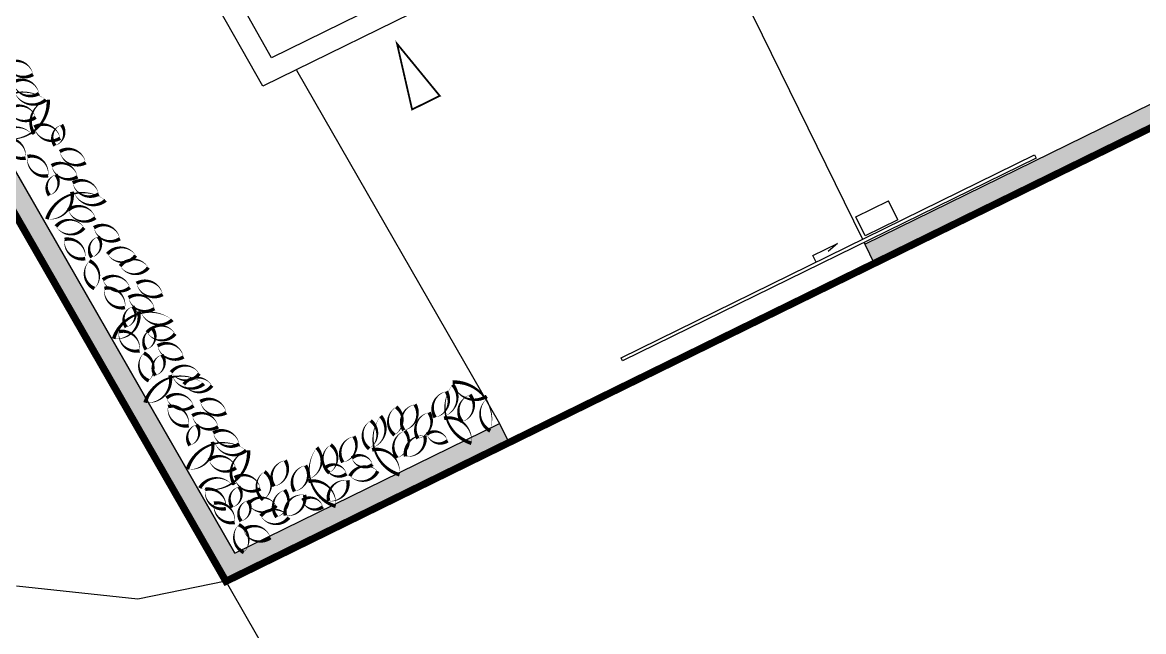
# Model space of a CAD drawing. Header units: millimetres. Extents: x 1754 to 2064, y 960 to 1845.
# Drawn here: x 1905.37 to 1920.86, y 1063.33 to 1071.74 of the extents above; entities that cross this region are included whole.
import ezdxf

# ---------------------------------------------------------------- set-up
doc = ezdxf.new("R2010")
doc.units = ezdxf.units.MM
for name, color, linetype in [('A_katastralni mapa', 7, 'Continuous'), ('dveře', 3, 'Continuous'), ('pohled', 4, 'Continuous'), ('srafa fasada', 253, 'Continuous'), ('SRAFY', 3, 'Continuous'), ('SRAFY-TERÉN', 252, 'Continuous'), ('zariz.predmety', 203, 'Continuous'), ('ZDIVO', 1, 'Continuous')]:
    doc.layers.add(name, color=color, linetype=linetype)
doc.layers.add('FLOATING-WINDOWS', color=2, linetype='Continuous', plot=False)
picture_1 = doc.add_image_def('image1.jpg', size_in_pixel=(880, 658))

msp = doc.modelspace()

# ---------------------------------------------------------------- hatches: boundary and pattern name
at = {"layer": 'srafa fasada', "linetype": 'Continuous', "lineweight": 0}
h = msp.add_hatch(color=253, dxfattribs=at)
h.dxf.hatch_style = 1
h.paths.add_polyline_path([(1911.962, 1066.207), (1912.092, 1065.942), (1908.184, 1064.026), (1902.718, 1073.539), (1897.252, 1083.051), (1887.555, 1092.599), (1887.766, 1092.812), (1897.491, 1083.236), (1902.909, 1073.808), (1908.307, 1064.415)])
h = msp.add_hatch(color=253, dxfattribs=at)
h.dxf.hatch_style = 1
h.paths.add_polyline_path([(1922.891, 1071.564), (1917.009, 1068.681), (1917.139, 1068.416), (1923.021, 1071.299)])
h.paths.add_polyline_path([(1925.091, 1072.643), (1923.968, 1072.093), (1924.098, 1071.828), (1925.221, 1072.378)])

# ---------------------------------------------------------------- linework, layer by layer
at = {"layer": 'A_katastralni mapa'}
for p, q in [((1908.184, 1064.026), (2007.657, 1112.79)), ((1897.252, 1083.051), (1927.22, 1030.9)), ((1908.184, 1064.026), (1906.965, 1063.78)), ((1906.965, 1063.78), (1905.292, 1063.96))]:
    msp.add_line(p, q, dxfattribs=at)
at = {"layer": 'dveře'}
for p, q in [((1908.812, 1071.255), (1905.454, 1077.232)), ((1919.971, 1076.726), (1908.812, 1071.255))]:
    msp.add_line(p, q, dxfattribs=at)
at = {"layer": 'FLOATING-WINDOWS'}
msp.add_lwpolyline([(1911.962, 1066.207), (1912.092, 1065.942), (1908.184, 1064.026), (1902.718, 1073.539), (1897.252, 1083.051), (1887.555, 1092.599), (1887.766, 1092.812), (1897.491, 1083.236), (1902.909, 1073.808), (1908.307, 1064.415)], close=True, dxfattribs=at)
at = {"layer": 'pohled', "const_width": 0.1}
msp.add_lwpolyline([(1906.264, 1111.047), (1898.803, 1108.181), (1877.62, 1098.406), (1881.665, 1096.061), (1886.929, 1093.215), (1897.252, 1083.051), (1908.184, 1064.026), (1925.221, 1072.378)], close=True, dxfattribs=at)
at = {"layer": 'SRAFY'}
for p, q in [((1908.307, 1064.415), (1897.491, 1083.236)), ((1908.184, 1064.026), (1897.252, 1083.051)), ((1917.009, 1068.681), (1922.891, 1071.564)), ((1917.009, 1068.681), (1917.139, 1068.416)), ((1908.307, 1064.415), (1911.962, 1066.207)), ((1911.962, 1066.207), (1912.092, 1065.942)), ((1908.184, 1064.026), (1912.092, 1065.942))]:
    msp.add_line(p, q, dxfattribs=at)
at = {"layer": 'SRAFY-TERÉN'}
for p, q in [((1914.536, 1073.727), (1916.976, 1068.749)), ((1909.158, 1071.086), (1911.962, 1066.207)), ((1916.885, 1069.06), (1917.333, 1069.28)), ((1917.463, 1069.015), (1917.333, 1069.28)), ((1917.014, 1068.795), (1916.885, 1069.06)), ((1917.463, 1069.015), (1917.014, 1068.795)), ((1916.29, 1068.526), (1916.629, 1068.692)), ((1916.629, 1068.692), (1916.502, 1068.58)), ((1916.998, 1068.704), (1917.009, 1068.681)), ((1916.335, 1068.435), (1916.29, 1068.526))]:
    msp.add_line(p, q, dxfattribs=at)
msp.add_lwpolyline([(1913.641, 1067.114), (1919.354, 1069.914), (1919.376, 1069.869), (1913.663, 1067.069)], close=True, dxfattribs=at)
at = {"layer": 'zariz.predmety', "color": 253, "linetype": 'Continuous', "ltscale": 0.001}
for points in [[(1905.519, 1071.024, 0, 0, 0.520567), (1905.519, 1071.024, 0, 0.05, 0.520567), (1905.161, 1071.177, 0, 0.05, 0.520567), (1905.519, 1071.024, 0.05, 0.05, 0)], [(1905.243, 1070.915, 0, 0, 0.520567), (1905.243, 1070.915, 0, 0.05, 0.520567), (1905.601, 1070.762, 0, 0.05, 0.520567), (1905.243, 1070.915, 0.05, 0.05, 0)], [(1904.885, 1070.415, 0, 0, 0.520567), (1904.885, 1070.415, 0, 0.05, 0.520567), (1905.23, 1070.792, 0, 0.05, 0.520567), (1905.261, 1070.786, 0, 0.05, 0.520567), (1905.697, 1070.675, 0, 0.05, 0.520567), (1904.885, 1070.415, 0.05, 0.05, 0)], [(1905.73, 1070.675, 0, 0, 0.520567), (1905.73, 1070.675, 0, 0.05, 0.520567), (1905.535, 1070.203, 0, 0.05, 0.520567), (1905.503, 1070.199, 0, 0.05, 0.520567), (1905.055, 1070.155, 0, 0.05, 0.520567), (1905.73, 1070.675, 0.05, 0.05, 0)], [(1905.555, 1070.434, 0, 0, 0.520567), (1905.555, 1070.434, 0, 0.05, 0.520567), (1905.182, 1070.542, 0, 0.05, 0.520567), (1905.555, 1070.434, 0.05, 0.05, 0)], [(1905.894, 1070.144, 0, 0, 0.520567), (1905.894, 1070.144, 0, 0.05, 0.520567), (1905.536, 1070.297, 0, 0.05, 0.520567), (1905.894, 1070.144, 0.05, 0.05, 0)], [(1905.913, 1070.328, 0, 0, 0.520567), (1905.913, 1070.328, 0, 0.05, 0.520567), (1905.823, 1070.043, 0, 0.05, 0.520567), (1905.913, 1070.328, 0.05, 0.05, 0)], [(1905.131, 1070.135, 0, 0, 0.520567), (1905.131, 1070.135, 0, 0.05, 0.520567), (1905.416, 1069.87, 0, 0.05, 0.520567), (1905.131, 1070.135, 0.05, 0.05, 0)], [(1905.442, 1069.892, 0, 0, 0.520567), (1905.442, 1069.892, 0, 0.05, 0.520567), (1905.727, 1069.627, 0, 0.05, 0.520567), (1905.442, 1069.892, 0.05, 0.05, 0)], [(1906.246, 1069.807, 0, 0, 0.520567), (1906.246, 1069.807, 0, 0.05, 0.520567), (1905.889, 1069.96, 0, 0.05, 0.520567), (1906.246, 1069.807, 0.05, 0.05, 0)], [(1906.133, 1069.612, 0, 0, 0.520567), (1906.133, 1069.612, 0, 0.05, 0.520567), (1905.776, 1069.765, 0, 0.05, 0.520567), (1906.133, 1069.612, 0.05, 0.05, 0)], [(1905.835, 1069.641, 0, 0, 0.520567), (1905.835, 1069.641, 0, 0.05, 0.520567), (1905.745, 1069.356, 0, 0.05, 0.520567), (1905.835, 1069.641, 0.05, 0.05, 0)], [(1906.068, 1069.527, 0, 0, 0.520567), (1906.068, 1069.527, 0, 0.05, 0.520567), (1906.425, 1069.374, 0, 0.05, 0.520567), (1906.068, 1069.527, 0.05, 0.05, 0)], [(1905.71, 1069.027, 0, 0, 0.520567), (1905.71, 1069.027, 0, 0.05, 0.520567), (1906.054, 1069.404, 0, 0.05, 0.520567), (1906.085, 1069.397, 0, 0.05, 0.520567), (1906.521, 1069.287, 0, 0.05, 0.520567), (1905.71, 1069.027, 0.05, 0.05, 0)], [(1906.38, 1069.046, 0, 0, 0.520567), (1906.38, 1069.046, 0, 0.05, 0.520567), (1906.006, 1069.154, 0, 0.05, 0.520567), (1906.38, 1069.046, 0.05, 0.05, 0)], [(1905.837, 1068.926, 0, 0, 0.520567), (1905.837, 1068.926, 0, 0.05, 0.520567), (1906.225, 1068.906, 0, 0.05, 0.520567), (1905.837, 1068.926, 0.05, 0.05, 0)], [(1906.719, 1068.756, 0, 0, 0.520567), (1906.719, 1068.756, 0, 0.05, 0.520567), (1906.361, 1068.909, 0, 0.05, 0.520567), (1906.719, 1068.756, 0.05, 0.05, 0)], [(1905.955, 1068.747, 0, 0, 0.520567), (1905.955, 1068.747, 0, 0.05, 0.520567), (1906.24, 1068.482, 0, 0.05, 0.520567), (1905.955, 1068.747, 0.05, 0.05, 0)], [(1906.42, 1068.784, 0, 0, 0.520567), (1906.42, 1068.784, 0, 0.05, 0.520567), (1906.331, 1068.499, 0, 0.05, 0.520567), (1906.42, 1068.784, 0.05, 0.05, 0)], [(1906.548, 1068.545, 0, 0, 0.520567), (1906.548, 1068.545, 0, 0.05, 0.520567), (1906.937, 1068.524, 0, 0.05, 0.520567), (1906.548, 1068.545, 0.05, 0.05, 0)], [(1906.299, 1068.451, 0, 0, 0.520567), (1906.299, 1068.451, 0, 0.05, 0.520567), (1906.367, 1068.068, 0, 0.05, 0.520567), (1906.299, 1068.451, 0.05, 0.05, 0)], [(1906.723, 1068.379, 0, 0, 0.520567), (1906.723, 1068.379, 0, 0.05, 0.520567), (1907.112, 1068.358, 0, 0.05, 0.520567), (1906.723, 1068.379, 0.05, 0.05, 0)], [(1906.857, 1068.082, 0, 0, 0.520567), (1906.857, 1068.082, 0, 0.05, 0.520567), (1906.484, 1068.19, 0, 0.05, 0.520567), (1906.857, 1068.082, 0.05, 0.05, 0)], [(1907.309, 1067.987, 0, 0, 0.520567), (1907.309, 1067.987, 0, 0.05, 0.520567), (1906.951, 1068.14, 0, 0.05, 0.520567), (1907.309, 1067.987, 0.05, 0.05, 0)], [(1906.505, 1068.071, 0, 0, 0.520567), (1906.505, 1068.071, 0, 0.05, 0.520567), (1906.789, 1067.806, 0, 0.05, 0.520567), (1906.505, 1068.071, 0.05, 0.05, 0)], [(1907.196, 1067.791, 0, 0, 0.520567), (1907.196, 1067.791, 0, 0.05, 0.520567), (1906.839, 1067.944, 0, 0.05, 0.520567), (1907.196, 1067.791, 0.05, 0.05, 0)], [(1906.632, 1067.376, 0, 0, 0.520567), (1906.632, 1067.376, 0, 0.05, 0.520567), (1906.977, 1067.754, 0, 0.05, 0.520567), (1907.008, 1067.747, 0, 0.05, 0.520567), (1907.444, 1067.636, 0, 0.05, 0.520567), (1906.632, 1067.376, 0.05, 0.05, 0)], [(1906.898, 1067.82, 0, 0, 0.520567), (1906.898, 1067.82, 0, 0.05, 0.520567), (1906.808, 1067.535, 0, 0.05, 0.520567), (1906.898, 1067.82, 0.05, 0.05, 0)], [(1907.094, 1067.464, 0, 0, 0.520567), (1907.094, 1067.464, 0, 0.05, 0.520567), (1907.482, 1067.443, 0, 0.05, 0.520567), (1907.094, 1067.464, 0.05, 0.05, 0)], [(1906.706, 1067.474, 0, 0, 0.520567), (1906.706, 1067.474, 0, 0.05, 0.520567), (1906.991, 1067.209, 0, 0.05, 0.520567), (1906.706, 1067.474, 0.05, 0.05, 0)], [(1907.171, 1067.512, 0, 0, 0.520567), (1907.171, 1067.512, 0, 0.05, 0.520567), (1907.081, 1067.227, 0, 0.05, 0.520567), (1907.171, 1067.512, 0.05, 0.05, 0)], [(1907.598, 1067.124, 0, 0, 0.520567), (1907.598, 1067.124, 0, 0.05, 0.520567), (1907.24, 1067.277, 0, 0.05, 0.520567), (1907.598, 1067.124, 0.05, 0.05, 0)], [(1907.05, 1067.178, 0, 0, 0.520567), (1907.05, 1067.178, 0, 0.05, 0.520567), (1907.118, 1066.795, 0, 0.05, 0.520567), (1907.05, 1067.178, 0.05, 0.05, 0)], [(1907.299, 1067.153, 0, 0, 0.520567), (1907.299, 1067.153, 0, 0.05, 0.520567), (1907.21, 1066.868, 0, 0.05, 0.520567), (1907.299, 1067.153, 0.05, 0.05, 0)], [(1907.427, 1066.913, 0, 0, 0.520567), (1907.427, 1066.913, 0, 0.05, 0.520567), (1907.816, 1066.893, 0, 0.05, 0.520567), (1907.427, 1066.913, 0.05, 0.05, 0)], [(1907.067, 1066.494, 0, 0, 0.520567), (1907.067, 1066.494, 0, 0.05, 0.520567), (1907.412, 1066.872, 0, 0.05, 0.520567), (1907.442, 1066.865, 0, 0.05, 0.520567), (1907.879, 1066.754, 0, 0.05, 0.520567), (1907.067, 1066.494, 0.05, 0.05, 0)], [(1907.602, 1066.747, 0, 0, 0.520567), (1907.602, 1066.747, 0, 0.05, 0.520567), (1907.991, 1066.727, 0, 0.05, 0.520567), (1907.602, 1066.747, 0.05, 0.05, 0)], [(1911.314, 1066.777, 0, 0, 0.520567), (1911.314, 1066.777, 0, 0.05, 0.520567), (1911.786, 1066.581, 0, 0.05, 0.520567), (1911.79, 1066.55, 0, 0.05, 0.520567), (1911.834, 1066.102, 0, 0.05, 0.520567), (1911.314, 1066.777, 0.05, 0.05, 0)], [(1911.074, 1066.29, 0, 0, 0.520567), (1911.074, 1066.29, 0, 0.05, 0.520567), (1911.227, 1066.647, 0, 0.05, 0.520567), (1911.074, 1066.29, 0.05, 0.05, 0)], [(1911.574, 1065.932, 0, 0, 0.520567), (1911.574, 1065.932, 0, 0.05, 0.520567), (1911.197, 1066.276, 0, 0.05, 0.520567), (1911.204, 1066.307, 0, 0.05, 0.520567), (1911.314, 1066.743, 0, 0.05, 0.520567), (1911.574, 1065.932, 0.05, 0.05, 0)], [(1907.736, 1066.45, 0, 0, 0.520567), (1907.736, 1066.45, 0, 0.05, 0.520567), (1907.363, 1066.558, 0, 0.05, 0.520567), (1907.736, 1066.45, 0.05, 0.05, 0)], [(1908.188, 1066.355, 0, 0, 0.520567), (1908.188, 1066.355, 0, 0.05, 0.520567), (1907.83, 1066.508, 0, 0.05, 0.520567), (1908.188, 1066.355, 0.05, 0.05, 0)], [(1910.794, 1066.468, 0, 0, 0.520567), (1910.794, 1066.468, 0, 0.05, 0.520567), (1910.64, 1066.111, 0, 0.05, 0.520567), (1910.794, 1066.468, 0.05, 0.05, 0)], [(1911.555, 1066.602, 0, 0, 0.520567), (1911.555, 1066.602, 0, 0.05, 0.520567), (1911.447, 1066.228, 0, 0.05, 0.520567), (1911.555, 1066.602, 0.05, 0.05, 0)], [(1907.384, 1066.439, 0, 0, 0.520567), (1907.384, 1066.439, 0, 0.05, 0.520567), (1907.669, 1066.175, 0, 0.05, 0.520567), (1907.384, 1066.439, 0.05, 0.05, 0)], [(1908.075, 1066.16, 0, 0, 0.520567), (1908.075, 1066.16, 0, 0.05, 0.520567), (1907.718, 1066.313, 0, 0.05, 0.520567), (1908.075, 1066.16, 0.05, 0.05, 0)], [(1910.513, 1066.046, 0, 0, 0.520567), (1910.513, 1066.046, 0, 0.05, 0.520567), (1910.534, 1066.434, 0, 0.05, 0.520567), (1910.513, 1066.046, 0.05, 0.05, 0)], [(1910.989, 1066.356, 0, 0, 0.520567), (1910.989, 1066.356, 0, 0.05, 0.520567), (1910.836, 1065.998, 0, 0.05, 0.520567), (1910.989, 1066.356, 0.05, 0.05, 0)], [(1907.777, 1066.189, 0, 0, 0.520567), (1907.777, 1066.189, 0, 0.05, 0.520567), (1907.687, 1065.903, 0, 0.05, 0.520567), (1907.777, 1066.189, 0.05, 0.05, 0)], [(1910.162, 1065.857, 0, 0, 0.520567), (1910.162, 1065.857, 0, 0.05, 0.520567), (1910.183, 1066.245, 0, 0.05, 0.520567), (1910.162, 1065.857, 0.05, 0.05, 0)], [(1910.581, 1065.497, 0, 0, 0.520567), (1910.581, 1065.497, 0, 0.05, 0.520567), (1910.204, 1065.841, 0, 0.05, 0.520567), (1910.211, 1065.872, 0, 0.05, 0.520567), (1910.321, 1066.308, 0, 0.05, 0.520567), (1910.581, 1065.497, 0.05, 0.05, 0)], [(1908.009, 1066.075, 0, 0, 0.520567), (1908.009, 1066.075, 0, 0.05, 0.520567), (1908.367, 1065.922, 0, 0.05, 0.520567), (1908.009, 1066.075, 0.05, 0.05, 0)], [(1909.951, 1066.027, 0, 0, 0.520567), (1909.951, 1066.027, 0, 0.05, 0.520567), (1909.798, 1065.669, 0, 0.05, 0.520567), (1909.951, 1066.027, 0.05, 0.05, 0)], [(1910.656, 1066.104, 0, 0, 0.520567), (1910.656, 1066.104, 0, 0.05, 0.520567), (1910.548, 1065.73, 0, 0.05, 0.520567), (1910.656, 1066.104, 0.05, 0.05, 0)], [(1910.666, 1065.751, 0, 0, 0.520567), (1910.666, 1065.751, 0, 0.05, 0.520567), (1910.931, 1066.036, 0, 0.05, 0.520567), (1910.666, 1065.751, 0.05, 0.05, 0)], [(1910.96, 1066.057, 0, 0, 0.520567), (1910.96, 1066.057, 0, 0.05, 0.520567), (1911.245, 1065.967, 0, 0.05, 0.520567), (1910.96, 1066.057, 0.05, 0.05, 0)], [(1907.652, 1065.574, 0, 0, 0.520567), (1907.652, 1065.574, 0, 0.05, 0.520567), (1907.996, 1065.952, 0, 0.05, 0.520567), (1908.027, 1065.945, 0, 0.05, 0.520567), (1908.463, 1065.835, 0, 0.05, 0.520567), (1907.652, 1065.574, 0.05, 0.05, 0)], [(1909.699, 1065.062, 0, 0, 0.520567), (1909.699, 1065.062, 0, 0.05, 0.520567), (1909.322, 1065.406, 0, 0.05, 0.520567), (1909.329, 1065.437, 0, 0.05, 0.520567), (1909.439, 1065.873, 0, 0.05, 0.520567), (1909.699, 1065.062, 0.05, 0.05, 0)], [(1909.612, 1065.523, 0, 0, 0.520567), (1909.612, 1065.523, 0, 0.05, 0.520567), (1909.632, 1065.912, 0, 0.05, 0.520567), (1909.612, 1065.523, 0.05, 0.05, 0)], [(1908.497, 1065.834, 0, 0, 0.520567), (1908.497, 1065.834, 0, 0.05, 0.520567), (1908.301, 1065.362, 0, 0.05, 0.520567), (1908.27, 1065.358, 0, 0.05, 0.520567), (1907.822, 1065.314, 0, 0.05, 0.520567), (1908.497, 1065.834, 0.05, 0.05, 0)], [(1908.321, 1065.594, 0, 0, 0.520567), (1908.321, 1065.594, 0, 0.05, 0.520567), (1907.948, 1065.702, 0, 0.05, 0.520567), (1908.321, 1065.594, 0.05, 0.05, 0)], [(1909.002, 1065.696, 0, 0, 0.520567), (1909.002, 1065.696, 0, 0.05, 0.520567), (1908.849, 1065.338, 0, 0.05, 0.520567), (1909.002, 1065.696, 0.05, 0.05, 0)], [(1909.923, 1065.729, 0, 0, 0.520567), (1909.923, 1065.729, 0, 0.05, 0.520567), (1910.208, 1065.639, 0, 0.05, 0.520567), (1909.923, 1065.729, 0.05, 0.05, 0)], [(1908.697, 1065.153, 0, 0, 0.520567), (1908.697, 1065.153, 0, 0.05, 0.520567), (1908.717, 1065.541, 0, 0.05, 0.520567), (1908.697, 1065.153, 0.05, 0.05, 0)], [(1909.284, 1065.626, 0, 0, 0.520567), (1909.284, 1065.626, 0, 0.05, 0.520567), (1909.131, 1065.268, 0, 0.05, 0.520567), (1909.284, 1065.626, 0.05, 0.05, 0)], [(1909.564, 1065.601, 0, 0, 0.520567), (1909.564, 1065.601, 0, 0.05, 0.520567), (1909.849, 1065.511, 0, 0.05, 0.520567), (1909.564, 1065.601, 0.05, 0.05, 0)], [(1909.897, 1065.479, 0, 0, 0.520567), (1909.897, 1065.479, 0, 0.05, 0.520567), (1910.28, 1065.547, 0, 0.05, 0.520567), (1909.897, 1065.479, 0.05, 0.05, 0)], [(1908.66, 1065.304, 0, 0, 0.520567), (1908.66, 1065.304, 0, 0.05, 0.520567), (1908.303, 1065.457, 0, 0.05, 0.520567), (1908.66, 1065.304, 0.05, 0.05, 0)], [(1909.601, 1065.136, 0, 0, 0.520567), (1909.601, 1065.136, 0, 0.05, 0.520567), (1909.866, 1065.42, 0, 0.05, 0.520567), (1909.601, 1065.136, 0.05, 0.05, 0)], [(1907.897, 1065.295, 0, 0, 0.520567), (1907.897, 1065.295, 0, 0.05, 0.520567), (1908.182, 1065.03, 0, 0.05, 0.520567), (1907.897, 1065.295, 0.05, 0.05, 0)], [(1908.362, 1065.332, 0, 0, 0.520567), (1908.362, 1065.332, 0, 0.05, 0.520567), (1908.272, 1065.047, 0, 0.05, 0.520567), (1908.362, 1065.332, 0.05, 0.05, 0)], [(1908.994, 1065.287, 0, 0, 0.520567), (1908.994, 1065.287, 0, 0.05, 0.520567), (1908.886, 1064.913, 0, 0.05, 0.520567), (1908.994, 1065.287, 0.05, 0.05, 0)], [(1908.019, 1065.104, 0, 0, 0.520567), (1908.019, 1065.104, 0, 0.05, 0.520567), (1908.304, 1064.839, 0, 0.05, 0.520567), (1908.019, 1065.104, 0.05, 0.05, 0)], [(1908.484, 1065.141, 0, 0, 0.520567), (1908.484, 1065.141, 0, 0.05, 0.520567), (1908.394, 1064.856, 0, 0.05, 0.520567), (1908.484, 1065.141, 0.05, 0.05, 0)], [(1908.49, 1065.093, 0, 0, 0.520567), (1908.49, 1065.093, 0, 0.05, 0.520567), (1908.878, 1065.072, 0, 0.05, 0.520567), (1908.49, 1065.093, 0.05, 0.05, 0)], [(1909.005, 1064.934, 0, 0, 0.520567), (1909.005, 1064.934, 0, 0.05, 0.520567), (1909.27, 1065.219, 0, 0.05, 0.520567), (1909.005, 1064.934, 0.05, 0.05, 0)], [(1909.238, 1065.144, 0, 0, 0.520567), (1909.238, 1065.144, 0, 0.05, 0.520567), (1909.523, 1065.055, 0, 0.05, 0.520567), (1909.238, 1065.144, 0.05, 0.05, 0)], [(1908.665, 1064.927, 0, 0, 0.520567), (1908.665, 1064.927, 0, 0.05, 0.520567), (1909.053, 1064.906, 0, 0.05, 0.520567), (1908.665, 1064.927, 0.05, 0.05, 0)], [(1908.362, 1064.808, 0, 0, 0.520567), (1908.362, 1064.808, 0, 0.05, 0.520567), (1908.43, 1064.425, 0, 0.05, 0.520567), (1908.362, 1064.808, 0.05, 0.05, 0)], [(1908.799, 1064.629, 0, 0, 0.520567), (1908.799, 1064.629, 0, 0.05, 0.520567), (1908.425, 1064.737, 0, 0.05, 0.520567), (1908.799, 1064.629, 0.05, 0.05, 0)]]:
    msp.add_lwpolyline(points, format="xyseb", close=True, dxfattribs=at)
at = {"layer": 'ZDIVO'}
for p, q in [((1908.692, 1070.862), (1903.975, 1079.203)), ((1914.536, 1073.727), (1908.692, 1070.862))]:
    msp.add_line(p, q, dxfattribs=at)
at = {"layer": 'ZDIVO', "const_width": 0.025}
msp.add_lwpolyline([(1910.547, 1071.449), (1910.755, 1070.541), (1911.137, 1070.729), (1910.547, 1071.449)], dxfattribs=at)

# ---------------------------------------------------------------- pictures from other files: only their frames are drawn
at = {"layer": 'A_katastralni mapa'}
image = msp.add_image(picture_1, insert=(1753.89, 959.669), size_in_units=(310.444, 232.128), dxfattribs=at)
image.dxf.flags = 7

doc.saveas('drawing.dxf')
